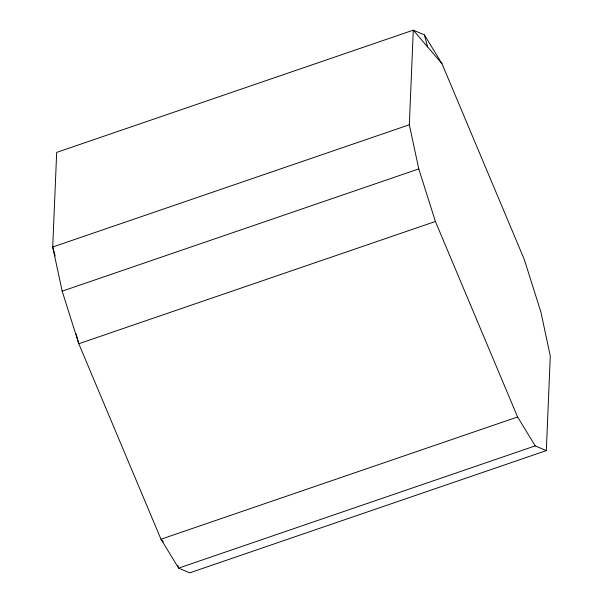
<?xml version="1.0" encoding="UTF-8"?>
<svg xmlns="http://www.w3.org/2000/svg" width="603" height="603" viewBox="0 0 603 603"><rect width="100%" height="100%" fill="white"/><g stroke="black" fill="none" stroke-linecap="round" stroke-linejoin="round"><path stroke-width="0.9" d="M546.318 450.607L535.215 445.881L517.6 416.975L435.404 221.474L418.776 168.915L409.324 124.768L413.296 30.15L424.391 34.876L442.014 63.775L524.211 259.275L540.838 311.834L550.283 355.989L546.318 450.607L189.704 572.85L178.609 568.124L160.986 539.225L78.789 343.725L62.162 291.166L52.717 247.011L56.682 152.393L413.296 30.15L442.014 63.775M409.324 124.768L52.717 247.011L55.129 255.966M62.162 291.166L418.776 168.915M435.404 221.474L78.789 343.725L76.136 333.874M517.6 416.975L160.986 539.225L163.383 542.022M535.215 445.881L178.609 568.124L177.908 565.531M424.391 34.876L427.655 46.966"/></g></svg>
